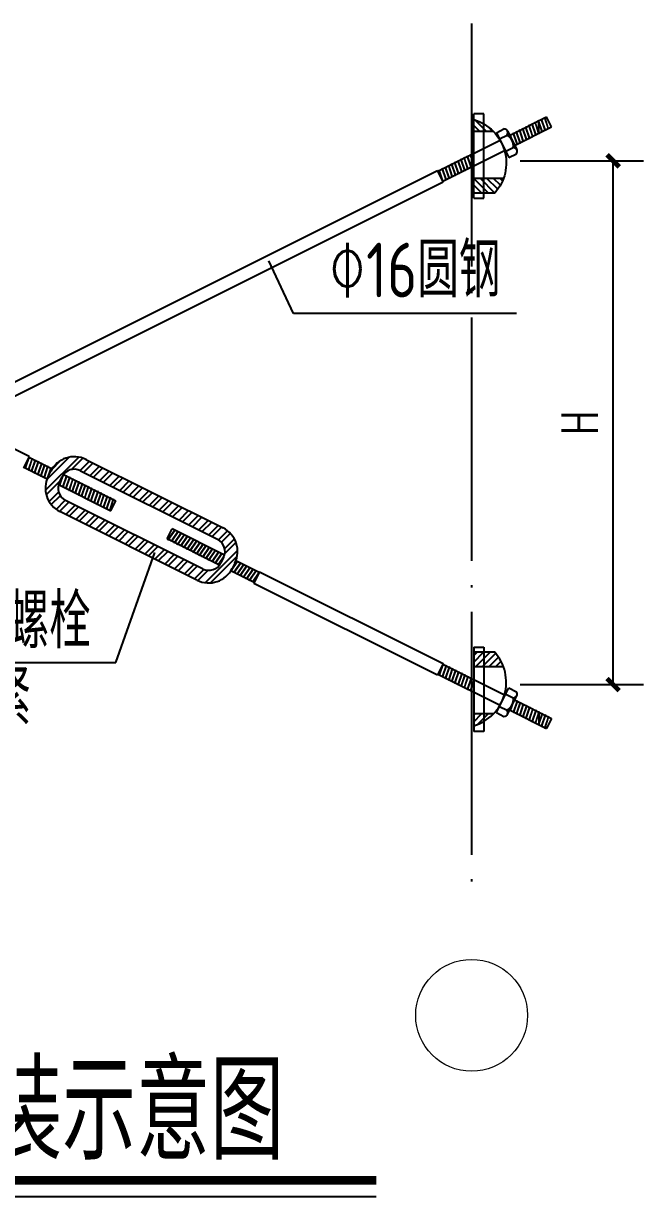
# Model space of a CAD drawing. Extents: x 9539573 to 9710259, y 1656270 to 2510207.
# Drawn here: x 9676442 to 9681540, y 2030757 to 2040408 of the extents above; entities that cross this region are included whole.
import ezdxf
from ezdxf.enums import TextEntityAlignment as Align

# ---------------------------------------------------------------- set-up
doc = ezdxf.new("R2010")
doc.units = 0
doc.header["$LTSCALE"] = 1000
doc.header["$MEASUREMENT"] = 0
for name, pattern in [('CONTINUOUS1', [0]), ('DASHED', [0.75, 0.5, -0.25]), ('DOTE', [2.42, 2, -0.2, 0.02, -0.2])]:
    doc.linetypes.add(name, pattern=pattern)
doc.layers.get('0').update_dxf_attribs({"linetype": 'CONTINUOUS'})
doc.layers.get('Defpoints').update_dxf_attribs({"linetype": 'CONTINUOUS'})
for name, color, linetype in [('003_THICK', 7, 'CONTINUOUS1'), ('DOTE', 8, 'DOTE'), ('LAYER4', 4, 'CONTINUOUS'), ('PUB_DIM', 3, 'CONTINUOUS'), ('PUB_TEXT', 7, 'CONTINUOUS'), ('一般文字', 6, 'CONTINUOUS'), ('刚架', 2, 'CONTINUOUS'), ('填充', 8, 'CONTINUOUS'), ('支撑', 4, 'CONTINUOUS'), ('板', 4, 'CONTINUOUS')]:
    doc.layers.add(name, color=color, linetype=linetype)
doc.layers.add('Z-详图标注', color=3, linetype='CONTINUOUS', lineweight=18)
doc.layers.add('标注', color=4, linetype='CONTINUOUS', lineweight=20)
doc.styles.add('_HZTXT', font='atssdeng.shx', dxfattribs={"width": 0.8, "bigfont": 'atssdchn.shx'})
doc.styles.add('_TCH_DIM_T3', font='SIMPLEX', dxfattribs={"width": 0.705882, "bigfont": 'GBCBIG'})
doc.styles.add('TSSD_DIMENSION', font='atssdeng.shx', dxfattribs={"width": 0.7, "bigfont": 'atssdchn.shx'})
doc.dimstyles.new('_TCH_ARCH&&100', dxfattribs={"dimtxt": 297.5, "dimasz": 100, "dimexe": 250, "dimexo": 300, "dimgap": 126.25, "dimtad": 1, "dimdec": 0, "dimzin": 0, "dimdsep": 46, "dimtxsty": '_TCH_DIM_T3', "dimblk": 'ARCHTICK', "dimcen": 0.09, "dimclrt": 7, "dimazin": 2, "dimtfac": 1, "dimtdec": 0, "dimtix": 1, "dimtmove": 2, "dimatfit": 3, "dimfxl": 1, "dimtolj": 1, "dimtzin": 0, "dimarcsym": 0})

# ---------------------------------------------------------------- blocks, each defined once
blk = doc.blocks.new('*X12')
at = {"layer": '填充', "linetype": 'Continuous'}
for p, q in [((15639567.3, -855204.7), (15639642.7, -855129.2)), ((15639595.4, -855218.8), (15639670.9, -855143.3)), ((15639646.8, -855244.5), (15639722.3, -855169)), ((15639674.9, -855258.5), (15639750.4, -855183.1)), ((15639726.4, -855284.2), (15639801.8, -855208.8)), ((15639754.5, -855298.3), (15639830, -855222.8)), ((15639805.9, -855324), (15639881.4, -855248.5)), ((15639834, -855338.1), (15639909.5, -855262.6)), ((15639885.5, -855363.8), (15639960.9, -855288.3)), ((15639913.6, -855377.9), (15639989.1, -855302.4)), ((15639965, -855403.6), (15640040.5, -855328.1)), ((15639993.1, -855417.6), (15640068.6, -855342.2)), ((15640044.6, -855443.3), (15640120, -855367.9)), ((15640072.7, -855457.4), (15640148.2, -855381.9)), ((15640124.1, -855483.1), (15640199.6, -855407.6)), ((15640152.2, -855497.2), (15640227.7, -855421.7)), ((15639372.3, -855519), (15639447.8, -855443.5)), ((15639400.4, -855533), (15639475.9, -855457.6)), ((15639451.9, -855558.7), (15639527.3, -855483.3)), ((15639480, -855572.8), (15639555.5, -855497.3)), ((15639531.4, -855598.5), (15639606.9, -855523)), ((15640203.7, -855522.9), (15640279.1, -855447.4)), ((15640231.8, -855536.9), (15640307.3, -855461.5)), ((15640283.2, -855562.7), (15640358.7, -855487.2)), ((15640311.3, -855576.7), (15640386.8, -855501.3)), ((15640362.8, -855602.4), (15640438.2, -855527)), ((15639559.5, -855612.6), (15639635, -855537.1)), ((15639611, -855638.3), (15639686.4, -855562.8)), ((15639639.1, -855652.3), (15639714.6, -855576.9)), ((15639690.5, -855678.1), (15639766, -855602.6)), ((15639718.6, -855692.1), (15639794.1, -855616.7)), ((15640390.9, -855616.5), (15640466.4, -855541)), ((15640442.3, -855642.2), (15640517.8, -855566.7)), ((15640470.4, -855656.3), (15640545.9, -855580.8)), ((15640521.9, -855682), (15640597.3, -855606.5)), ((15639770.1, -855717.8), (15639845.5, -855642.4)), ((15639798.2, -855731.9), (15639873.7, -855656.4)), ((15639849.6, -855757.6), (15639925.1, -855682.1)), ((15639877.7, -855771.7), (15639953.2, -855696.2)), ((15640550, -855696), (15640617.5, -855628.6)), ((15639929.2, -855797.4), (15640004.6, -855721.9)), ((15639957.3, -855811.4), (15640032.8, -855736)), ((15640008.7, -855837.2), (15640084.2, -855761.7)), ((15640036.8, -855851.2), (15640112.3, -855775.8)), ((15640088.3, -855876.9), (15640163.7, -855801.5)), ((15640116.4, -855891), (15640191.9, -855815.5)), ((15640167.8, -855916.7), (15640243.3, -855841.2)), ((15640195.9, -855930.8), (15640271.4, -855855.3)), ((15640247.4, -855956.5), (15640322.8, -855881)), ((15640275.5, -855970.5), (15640351, -855895.1)), ((15640326.9, -855996.3), (15640402.4, -855920.8)), ((15640355, -856010.3), (15640424.9, -855940.4))]:
    blk.add_line(p, q, dxfattribs=at)
blk = doc.blocks.new('*X13')
at = {"layer": '填充', "linetype": 'Continuous'}
for p, q in [((15639209.5, -855323.8), (15639476.4, -855056.9)), ((15639222.1, -855234.1), (15639398.3, -855057.9)), ((15639264.3, -855149.7), (15639327.8, -855086.2)), ((15639418.7, -855156.8), (15639510, -855065.5)), ((15639487.6, -855165.1), (15639563.2, -855089.4)), ((15639515.8, -855179), (15639591.3, -855103.5)), ((15639215.6, -855359.9), (15639324.6, -855250.9)), ((15639238.6, -855414.1), (15639314.6, -855338)), ((15639256, -855438.8), (15639327.8, -855367)), ((15639295.1, -855476.9), (15639368.4, -855403.6)), ((15639321.2, -855493), (15639396.4, -855417.8))]:
    blk.add_line(p, q, dxfattribs=at)
blk = doc.blocks.new('*X14')
at = {"layer": '填充', "linetype": 'Continuous'}
for p, q in [((15640617.5, -855628.6), (15640625.4, -855620.6)), ((15640600.8, -855722.4), (15640673.6, -855649.5)), ((15640624.1, -855741.2), (15640695.3, -855670.1)), ((15640650.5, -855792), (15640728.2, -855714.3)), ((15640495.4, -856066.4), (15640753.3, -855808.5)), ((15640651.4, -855833.3), (15640741.3, -855743.4)), ((15640536.3, -856067.7), (15640749.9, -855854.1)), ((15640406.5, -856036), (15640482.7, -855959.8)), ((15640424.9, -855940.4), (15640430.5, -855934.9)), ((15640435.2, -856049.5), (15640517.3, -855967.4))]:
    blk.add_line(p, q, dxfattribs=at)
blk = doc.blocks.new('A$C3B5F1999')
at = {"layer": '板', "lineweight": -3}
h = blk.add_hatch(dxfattribs=at)
h.set_pattern_fill('ANSI31', color=256, scale=11.25, style=0)
h.set_pattern_definition([(225, (1544786.093, 1161578.04), (25.25697034, -25.25697034), [])])
h.paths.add_polyline_path([(227.3, 494.1, 0.095394), (160.5, 606.6), (0, 606.6), (0, 494.1)])
h.paths.add_polyline_path([(0, 135.7), (0, 44.9, 0.128822), (150.1, 135.7)])
for p, q in [((0, 645.3), (76.8, 645.3)), ((0, 645.3), (0, 0)), ((76.8, 645.3), (76.8, 0)), ((160.5, 606.6), (0, 606.6)), ((160.5, 606.6), (0, 606.6)), ((227.3, 494.1), (0, 494.1)), ((150.1, 135.7), (0, 135.7)), ((76.8, 0), (0, 0))]:
    blk.add_line(p, q, dxfattribs=at)
blk.add_arc((-98.2, 376.8), 346.1, 286.4909, 41.61835, dxfattribs=at)
blk = doc.blocks.new('_ArchTick')
at = {"color": 0, "linetype": 'ByBlock', "const_width": 0.4}
blk.add_lwpolyline([(-0.5, -0.5), (0.5, 0.5)], dxfattribs=at)
blk = doc.blocks.new('*D46')
at = {"layer": 'Defpoints', "color": 0}
for p in [(9680226.4, 2039278.6), (9681289.8, 2039278.6), (9680226.4, 2034968.9)]:
    blk.add_point(p, dxfattribs=at)
at = {"layer": 'PUB_DIM', "color": 0, "lineweight": -2}
for p, q in [((9680526.4, 2039278.6), (9681539.8, 2039278.6)), ((9681289.8, 2034968.9), (9681289.8, 2039278.6)), ((9680526.4, 2034968.9), (9681539.8, 2034968.9))]:
    blk.add_line(p, q, dxfattribs=at)
at = {"layer": 'PUB_DIM', "color": 0, "lineweight": -2, "xscale": 100, "yscale": 100, "zscale": 100}
for p, rotation in [((9681289.8, 2039278.6), 90), ((9681289.8, 2034968.9), 270)]:
    blk.add_blockref('_ArchTick', p, dxfattribs=dict(at, rotation=rotation))
at = {"layer": 'PUB_DIM', "color": 7, "insert": (9681014.8, 2037123.7), "char_height": 297.5, "attachment_point": 5, "rotation": 90, "style": '_TCH_DIM_T3'}
blk.add_mtext('\\A1;H', dxfattribs=at)

msp = doc.modelspace()

# ---------------------------------------------------------------- linework, layer by layer
at = {"layer": '003_THICK'}
for p, q in [((9680330.8, 2039509.3), (9680432.4, 2039305.9)), ((9680330.8, 2034738.2), (9680432.4, 2034941.5))]:
    msp.add_line(p, q, dxfattribs=at)
at = {"layer": 'DOTE'}
msp.add_line((9680126.3, 2040408), (9680126.3, 2033168.3), dxfattribs=at)
at = {"layer": 'LAYER4'}
for p, q in [((9676955.6, 2036821.1), (9678083, 2036257.5)), ((9676644.5, 2036681.2), (9676666.3, 2036724.7)), ((9676737.1, 2036634.9), (9676758.9, 2036678.4)), ((9676909.3, 2036728.6), (9678036.7, 2036164.9)), ((9677914.6, 2035920.7), (9676787.3, 2036484.4)), ((9677868.3, 2035828.2), (9676741, 2036391.9)), ((9678086.8, 2036014.5), (9678065.1, 2035970.9)), ((9678179.4, 2035968.2), (9678157.6, 2035924.6))]:
    msp.add_line(p, q, dxfattribs=at)
for centre, major_axis, start_param, end_param in [((9676859.2, 2036628.3), (215.6, 0.1), 1.106627, 2.677423), ((9676837.4, 2036584.7), (215.6, 3.1), 2.66342, 4.234216), ((9676859.2, 2036628.3), (112.1, 0.2), 1.105381, 2.676177), ((9676837.4, 2036584.7), (-112.1, 1.1), -0.453406, 1.117391), ((9677986.6, 2036064.6), (215.6, 0.1), -0.464075, 1.106721), ((9677986.6, 2036064.6), (-112.1, 3.8), 2.711754, 4.28255), ((9677964.8, 2036021), (-215.6, 1.5), 1.11422, 2.685016), ((9677964.8, 2036021), (112.1, 0.2), 4.246973, 5.81777)]:
    msp.add_ellipse(centre, major_axis=major_axis, ratio=1, start_param=start_param, end_param=end_param, dxfattribs=at)
at = {"layer": 'PUB_TEXT'}
for p, q in [((9678661.9, 2038021.2), (9678458.2, 2038455.8)), ((9680495.5, 2038021.2), (9678661.9, 2038021.2)), ((9677201.4, 2035150.1), (9677520.9, 2036057.1)), ((9674426.3, 2035150.1), (9677201.4, 2035150.1))]:
    msp.add_line(p, q, dxfattribs=at)
at = {"layer": '一般文字', "color": 2}
msp.add_line((9672013.5, 2030757.4), (9679341.9, 2030757.4), dxfattribs=at)
at = {"layer": '一般文字', "color": 2, "const_width": 72}
msp.add_lwpolyline([(9672013.5, 2030890.9), (9679341.9, 2030890.9)], dxfattribs=at)
at = {"layer": '刚架', "color": 5, "linetype": 'DASHED'}
for p, q in [((9680678.4, 2039504.6), (9680678.4, 2039607.4)), ((9680678.4, 2034742.9), (9680678.4, 2034640))]:
    msp.add_line(p, q, dxfattribs=at)
at = {"layer": '支撑', "linetype": 'Continuous'}
for p, q in [((9680438.2, 2039487.3), (9680740.9, 2039638.7)), ((9680782, 2039556.4), (9680740.9, 2039638.7)), ((9680330.8, 2039509.3), (9680392.5, 2039540.1)), ((9680356.2, 2039458.5), (9680417.9, 2039489.3)), ((9680420.6, 2039522.4), (9680496.9, 2039369.9)), ((9680479.3, 2039405), (9680782, 2039556.4)), ((9679848.6, 2039192.6), (9680361, 2039448.8)), ((9680407, 2039356.8), (9680468.7, 2039387.6)), ((9679889.8, 2039110.3), (9680402.2, 2039366.5)), ((9680432.4, 2039305.9), (9680494.2, 2039336.8)), ((9676487.8, 2036844.6), (9671781.6, 2039197.7)), ((9675813.8, 2037181.6), (9679846.1, 2039197.7)), ((9679892.3, 2039105.1), (9679846.1, 2039197.7)), ((9675929.6, 2037123.7), (9679892.3, 2039105.1)), ((9676487.8, 2036844.6), (9676441.5, 2036752)), ((9676485.2, 2036839.5), (9676677, 2036743.6)), ((9676444.1, 2036757.2), (9676635.8, 2036661.3)), ((9676770.5, 2036696.8), (9677200.1, 2036482)), ((9676729.3, 2036614.6), (9677159, 2036399.7)), ((9677159, 2036399.7), (9677200.1, 2036482)), ((9677623.8, 2036167.3), (9677665, 2036249.6)), ((9678094.6, 2036034.8), (9677665, 2036249.6)), ((9678053.5, 2035952.5), (9677623.8, 2036167.3)), ((9678338.7, 2035809.9), (9678147, 2035905.7)), ((9678379.9, 2035892.1), (9678188.1, 2035988)), ((9678382.4, 2035897.3), (9678336.2, 2035804.7)), ((9678336.2, 2035804.7), (9679846.1, 2035049.8)), ((9678382.4, 2035897.3), (9679892.3, 2035142.3)), ((9679892.3, 2035142.3), (9679846.1, 2035049.8)), ((9679889.8, 2035137.2), (9680402.2, 2034881)), ((9679848.6, 2035054.9), (9680361, 2034798.7)), ((9680432.4, 2034941.5), (9680494.2, 2034910.7)), ((9680407, 2034890.7), (9680468.7, 2034859.8)), ((9680420.6, 2034725), (9680496.9, 2034877.5)), ((9680479.3, 2034842.4), (9680782, 2034691.1)), ((9680356.2, 2034789), (9680417.9, 2034758.2)), ((9680438.2, 2034760.1), (9680740.9, 2034608.8)), ((9680330.8, 2034738.2), (9680392.5, 2034707.3)), ((9680782, 2034691.1), (9680740.9, 2034608.8))]:
    msp.add_line(p, q, dxfattribs=at)
for centre, major_axis, start_param, end_param in [((9680392, 2039508.1), (32, 1.4), -0.670911, 1.512341), ((9680367.3, 2039400.5), (-102.3, 0.3), 3.018767, 4.197988), ((9680468.2, 2039355.6), (32, 1.7), -0.68037, 1.502881), ((9680367.3, 2034847), (102.3, 0.2), -1.054886, 0.124335), ((9680468.2, 2034891.9), (-32, 1.7), 1.638365, 3.821617), ((9680392, 2034739.3), (-32, 1.6), 1.636365, 3.819617)]:
    msp.add_ellipse(centre, major_axis=major_axis, ratio=1, start_param=start_param, end_param=end_param, dxfattribs=at)
at = {"layer": '标注', "linetype": 'Continuous'}
for p, q in [((9680596.1, 2039566.3), (9680596.9, 2039573.1)), ((9680625.8, 2039478.3), (9680596.1, 2039566.3)), ((9680630.3, 2039474.1), (9680596.9, 2039573.1)), ((9680596.9, 2039573.1), (9680601.3, 2039568.9)), ((9680631, 2039480.9), (9680601.3, 2039568.9)), ((9680621.8, 2039579.2), (9680622.6, 2039586)), ((9680651.6, 2039491.2), (9680621.8, 2039579.2)), ((9680656, 2039487), (9680622.6, 2039586)), ((9680622.6, 2039586), (9680627, 2039581.8)), ((9680656.7, 2039493.8), (9680627, 2039581.8)), ((9680647.6, 2039592), (9680648.3, 2039598.8)), ((9680677.3, 2039504), (9680647.6, 2039592)), ((9680681.7, 2039499.8), (9680648.3, 2039598.8)), ((9680648.3, 2039598.8), (9680652.7, 2039594.6)), ((9680682.5, 2039506.6), (9680652.7, 2039594.6)), ((9680673.3, 2039604.9), (9680674, 2039611.7)), ((9680703, 2039516.9), (9680673.3, 2039604.9)), ((9680707.4, 2039512.7), (9680674, 2039611.7)), ((9680674, 2039611.7), (9680678.5, 2039607.5)), ((9680708.2, 2039519.5), (9680678.5, 2039607.5)), ((9680699, 2039617.7), (9680699.7, 2039624.5)), ((9680728.7, 2039529.7), (9680699, 2039617.7)), ((9680733.1, 2039525.5), (9680699.7, 2039624.5)), ((9680699.7, 2039624.5), (9680704.2, 2039620.3)), ((9680733.9, 2039532.3), (9680704.2, 2039620.3)), ((9680724.7, 2039630.6), (9680725.4, 2039637.4)), ((9680754.4, 2039542.6), (9680724.7, 2039630.6)), ((9680758.9, 2039538.4), (9680725.4, 2039637.4)), ((9680725.4, 2039637.4), (9680729.9, 2039633.2)), ((9680759.6, 2039545.2), (9680729.9, 2039633.2)), ((9680441.8, 2039489.2), (9680442.6, 2039496)), ((9680451.3, 2039461), (9680441.8, 2039489.2)), ((9680460.7, 2039442.4), (9680442.6, 2039496)), ((9680442.6, 2039496), (9680447, 2039491.8)), ((9680470, 2039423.7), (9680447, 2039491.8)), ((9680467.5, 2039502), (9680468.3, 2039508.8)), ((9680497.3, 2039414), (9680467.5, 2039502)), ((9680501.7, 2039409.8), (9680468.3, 2039508.8)), ((9680468.3, 2039508.8), (9680472.7, 2039504.6)), ((9680502.5, 2039416.6), (9680472.7, 2039504.6)), ((9680493.3, 2039514.9), (9680494, 2039521.7)), ((9680523, 2039426.9), (9680493.3, 2039514.9)), ((9680527.4, 2039422.7), (9680494, 2039521.7)), ((9680494, 2039521.7), (9680498.5, 2039517.5)), ((9680528.2, 2039429.5), (9680498.5, 2039517.5)), ((9680519, 2039527.7), (9680519.7, 2039534.5)), ((9680548.7, 2039439.7), (9680519, 2039527.7)), ((9680553.1, 2039435.5), (9680519.7, 2039534.5)), ((9680519.7, 2039534.5), (9680524.2, 2039530.3)), ((9680553.9, 2039442.3), (9680524.2, 2039530.3)), ((9680544.7, 2039540.6), (9680545.4, 2039547.4)), ((9680574.4, 2039452.6), (9680544.7, 2039540.6)), ((9680578.9, 2039448.4), (9680545.4, 2039547.4)), ((9680545.4, 2039547.4), (9680549.9, 2039543.2)), ((9680579.6, 2039455.2), (9680549.9, 2039543.2)), ((9680570.4, 2039553.4), (9680571.1, 2039560.2)), ((9680600.1, 2039465.4), (9680570.4, 2039553.4)), ((9680604.6, 2039461.2), (9680571.1, 2039560.2)), ((9680571.1, 2039560.2), (9680575.6, 2039556)), ((9680605.3, 2039468), (9680575.6, 2039556)), ((9680625.8, 2039478.3), (9680630.3, 2039474.1)), ((9680631, 2039480.9), (9680630.3, 2039474.1)), ((9680651.6, 2039491.2), (9680656, 2039487)), ((9680656.7, 2039493.8), (9680656, 2039487)), ((9680677.3, 2039504), (9680681.7, 2039499.8)), ((9680682.5, 2039506.6), (9680681.7, 2039499.8)), ((9680703, 2039516.9), (9680707.4, 2039512.7)), ((9680708.2, 2039519.5), (9680707.4, 2039512.7)), ((9680728.7, 2039529.7), (9680733.1, 2039525.5)), ((9680733.9, 2039532.3), (9680733.1, 2039525.5)), ((9680754.4, 2039542.6), (9680758.9, 2039538.4)), ((9680759.6, 2039545.2), (9680758.9, 2039538.4)), ((9680497.3, 2039414), (9680501.7, 2039409.8)), ((9680502.5, 2039416.6), (9680501.7, 2039409.8)), ((9680523, 2039426.9), (9680527.4, 2039422.7)), ((9680528.2, 2039429.5), (9680527.4, 2039422.7)), ((9680548.7, 2039439.7), (9680553.1, 2039435.5)), ((9680553.9, 2039442.3), (9680553.1, 2039435.5)), ((9680574.4, 2039452.6), (9680578.9, 2039448.4)), ((9680579.6, 2039455.2), (9680578.9, 2039448.4)), ((9680600.1, 2039465.4), (9680604.6, 2039461.2)), ((9680605.3, 2039468), (9680604.6, 2039461.2)), ((9680012.5, 2039274.5), (9680013.2, 2039281.3)), ((9680046.6, 2039182.3), (9680013.2, 2039281.3)), ((9680013.2, 2039281.3), (9680017.7, 2039277.1)), ((9680047.4, 2039189.1), (9680017.7, 2039277.1)), ((9680038.2, 2039287.3), (9680038.9, 2039294.1)), ((9680067.9, 2039199.3), (9680038.2, 2039287.3)), ((9680072.3, 2039195.1), (9680038.9, 2039294.1)), ((9680038.9, 2039294.1), (9680043.4, 2039289.9)), ((9680073.1, 2039201.9), (9680043.4, 2039289.9)), ((9680063.9, 2039300.2), (9680064.6, 2039307)), ((9680093.6, 2039212.2), (9680063.9, 2039300.2)), ((9680098.1, 2039208), (9680064.6, 2039307)), ((9680064.6, 2039307), (9680069.1, 2039302.8)), ((9680098.8, 2039214.8), (9680069.1, 2039302.8)), ((9680089.6, 2039313), (9680090.3, 2039319.8)), ((9680119.3, 2039225), (9680089.6, 2039313)), ((9680123.8, 2039220.8), (9680090.3, 2039319.8)), ((9680090.3, 2039319.8), (9680094.8, 2039315.6)), ((9680124.5, 2039227.6), (9680094.8, 2039315.6)), ((9680115.3, 2039325.9), (9680116.1, 2039332.7)), ((9680143.6, 2039242.2), (9680115.3, 2039325.9)), ((9680143.6, 2039251.1), (9680116.1, 2039332.7)), ((9680116.1, 2039332.7), (9680120.5, 2039328.5)), ((9680143.6, 2039260.1), (9680120.5, 2039328.5)), ((9679846.1, 2039197.7), (9679851.2, 2039193.8)), ((9679858.2, 2039197.3), (9679858.9, 2039204.1)), ((9679883, 2039123.8), (9679858.2, 2039197.3)), ((9679858.9, 2039204.1), (9679863.4, 2039199.9)), ((9679892.3, 2039105.1), (9679858.9, 2039204.1)), ((9679893.1, 2039111.9), (9679863.4, 2039199.9)), ((9679883.9, 2039210.2), (9679884.6, 2039217)), ((9679913.6, 2039122.2), (9679883.9, 2039210.2)), ((9679884.6, 2039217), (9679889.1, 2039212.8)), ((9679918.1, 2039118), (9679884.6, 2039217)), ((9679918.8, 2039124.8), (9679889.1, 2039212.8)), ((9679909.6, 2039223), (9679910.3, 2039229.8)), ((9679939.3, 2039135), (9679909.6, 2039223)), ((9679910.3, 2039229.8), (9679914.8, 2039225.6)), ((9679943.8, 2039130.8), (9679910.3, 2039229.8)), ((9679944.5, 2039137.6), (9679914.8, 2039225.6)), ((9679935.3, 2039235.9), (9679936.1, 2039242.7)), ((9679965, 2039147.9), (9679935.3, 2039235.9)), ((9679969.5, 2039143.7), (9679936.1, 2039242.7)), ((9679936.1, 2039242.7), (9679940.5, 2039238.5)), ((9679970.2, 2039150.5), (9679940.5, 2039238.5)), ((9679961, 2039248.8), (9679961.8, 2039255.6)), ((9679990.7, 2039160.8), (9679961, 2039248.8)), ((9679995.2, 2039156.5), (9679961.8, 2039255.6)), ((9679961.8, 2039255.6), (9679966.2, 2039251.3)), ((9679995.9, 2039163.3), (9679966.2, 2039251.3)), ((9679986.7, 2039261.6), (9679987.5, 2039268.4)), ((9680016.5, 2039173.6), (9679986.7, 2039261.6)), ((9680020.9, 2039169.4), (9679987.5, 2039268.4)), ((9679987.5, 2039268.4), (9679991.9, 2039264.2)), ((9680021.7, 2039176.2), (9679991.9, 2039264.2)), ((9680042.2, 2039186.5), (9680012.5, 2039274.5)), ((9680042.2, 2039186.5), (9680046.6, 2039182.3)), ((9680047.4, 2039189.1), (9680046.6, 2039182.3)), ((9680067.9, 2039199.3), (9680072.3, 2039195.1)), ((9680073.1, 2039201.9), (9680072.3, 2039195.1)), ((9680093.6, 2039212.2), (9680098.1, 2039208)), ((9680098.8, 2039214.8), (9680098.1, 2039208)), ((9680119.3, 2039225), (9680123.8, 2039220.8)), ((9680124.5, 2039227.6), (9680123.8, 2039220.8)), ((9679893.1, 2039111.9), (9679892.3, 2039105.1)), ((9679913.6, 2039122.2), (9679918.1, 2039118)), ((9679918.8, 2039124.8), (9679918.1, 2039118)), ((9679939.3, 2039135), (9679943.8, 2039130.8)), ((9679944.5, 2039137.6), (9679943.8, 2039130.8)), ((9679965, 2039147.9), (9679969.5, 2039143.7)), ((9679970.2, 2039150.5), (9679969.5, 2039143.7)), ((9679990.7, 2039160.8), (9679995.2, 2039156.5)), ((9679995.9, 2039163.3), (9679995.2, 2039156.5)), ((9680016.5, 2039173.6), (9680020.9, 2039169.4)), ((9680021.7, 2039176.2), (9680020.9, 2039169.4)), ((9676478.5, 2036825.9), (9676453.6, 2036752.4)), ((9676487.8, 2036844.6), (9676454.4, 2036745.6)), ((9676488.5, 2036837.8), (9676458.8, 2036749.8)), ((9676509.1, 2036827.6), (9676479.3, 2036739.5)), ((9676513.5, 2036831.8), (9676480.1, 2036732.8)), ((9676514.3, 2036825), (9676484.5, 2036737)), ((9676488.5, 2036837.8), (9676487.8, 2036844.6)), ((9676534.8, 2036814.7), (9676505.1, 2036726.7)), ((9676539.2, 2036818.9), (9676505.8, 2036719.9)), ((9676509.1, 2036827.6), (9676513.5, 2036831.8)), ((9676540, 2036812.1), (9676510.3, 2036724.1)), ((9676514.3, 2036825), (9676513.5, 2036831.8)), ((9676560.5, 2036801.8), (9676530.8, 2036713.8)), ((9676564.9, 2036806), (9676531.5, 2036707)), ((9676534.8, 2036814.7), (9676539.2, 2036818.9)), ((9676565.7, 2036799.2), (9676536, 2036711.2)), ((9676540, 2036812.1), (9676539.2, 2036818.9)), ((9676586.2, 2036789), (9676556.5, 2036701)), ((9676590.7, 2036793.2), (9676557.2, 2036694.2)), ((9676560.5, 2036801.8), (9676564.9, 2036806)), ((9676591.4, 2036786.4), (9676561.7, 2036698.4)), ((9676565.7, 2036799.2), (9676564.9, 2036806)), ((9676611.9, 2036776.1), (9676582.2, 2036688.1)), ((9676616.4, 2036780.3), (9676582.9, 2036681.3)), ((9676586.2, 2036789), (9676590.7, 2036793.2)), ((9676617.1, 2036773.5), (9676587.4, 2036685.5)), ((9676591.4, 2036786.4), (9676590.7, 2036793.2)), ((9676642.1, 2036767.5), (9676608.7, 2036668.5)), ((9676611.9, 2036776.1), (9676616.4, 2036780.3)), ((9676617.1, 2036773.5), (9676616.4, 2036780.3)), ((9676637.6, 2036763.3), (9676642.1, 2036767.5)), ((9676642.8, 2036760.7), (9676642.1, 2036767.5)), ((9676441.5, 2036752), (9676446.7, 2036755.9)), ((9676453.6, 2036752.4), (9676454.4, 2036745.6)), ((9676454.4, 2036745.6), (9676458.8, 2036749.8)), ((9676479.3, 2036739.5), (9676480.1, 2036732.8)), ((9676480.1, 2036732.8), (9676484.5, 2036737)), ((9676505.1, 2036726.7), (9676505.8, 2036719.9)), ((9676505.8, 2036719.9), (9676510.3, 2036724.1)), ((9676530.8, 2036713.8), (9676531.5, 2036707)), ((9676531.5, 2036707), (9676536, 2036711.2)), ((9676556.5, 2036701), (9676557.2, 2036694.2)), ((9676557.2, 2036694.2), (9676561.7, 2036698.4)), ((9676582.2, 2036688.1), (9676582.9, 2036681.3)), ((9676582.9, 2036681.3), (9676587.4, 2036685.5)), ((9676637.6, 2036763.3), (9676607.9, 2036675.3)), ((9676607.9, 2036675.3), (9676608.7, 2036668.5)), ((9676608.7, 2036668.5), (9676613.1, 2036672.7)), ((9676642.8, 2036760.7), (9676613.1, 2036672.7)), ((9676663.4, 2036750.4), (9676633.6, 2036662.4)), ((9676667.8, 2036754.6), (9676638.8, 2036668.6)), ((9676668.5, 2036747.8), (9676649.1, 2036690.3)), ((9676663.4, 2036750.4), (9676667.8, 2036754.6)), ((9676668.5, 2036747.8), (9676667.8, 2036754.6)), ((9676760, 2036680.6), (9676736.5, 2036611)), ((9676766.9, 2036691.9), (9676737.2, 2036604.2)), ((9676771.4, 2036696.4), (9676741.7, 2036608.4)), ((9676791.9, 2036686.1), (9676762.2, 2036598.1)), ((9676796.4, 2036690.3), (9676763, 2036591.3)), ((9676797.1, 2036683.5), (9676767.4, 2036595.5)), ((9676771.4, 2036696.4), (9676771.2, 2036697.8)), ((9676817.6, 2036673.3), (9676787.9, 2036585.3)), ((9676822.1, 2036677.5), (9676788.7, 2036578.5)), ((9676791.9, 2036686.1), (9676796.4, 2036690.3)), ((9676822.8, 2036670.7), (9676793.1, 2036582.7)), ((9676797.1, 2036683.5), (9676796.4, 2036690.3)), ((9676817.6, 2036673.3), (9676822.1, 2036677.5)), ((9676822.8, 2036670.7), (9676822.1, 2036677.5)), ((9676633.6, 2036662.4), (9676634.2, 2036656.9)), ((9676736.5, 2036611), (9676737.2, 2036604.2)), ((9676737.2, 2036604.2), (9676741.7, 2036608.4)), ((9676762.2, 2036598.1), (9676763, 2036591.3)), ((9676763, 2036591.3), (9676767.4, 2036595.5)), ((9676787.9, 2036585.3), (9676788.7, 2036578.5)), ((9676788.7, 2036578.5), (9676793.1, 2036582.7)), ((9676843.4, 2036660.4), (9676813.6, 2036572.4)), ((9676847.8, 2036664.6), (9676814.4, 2036565.6)), ((9676848.5, 2036657.8), (9676818.8, 2036569.8)), ((9676869.1, 2036647.5), (9676839.4, 2036559.5)), ((9676873.5, 2036651.7), (9676840.1, 2036552.7)), ((9676843.4, 2036660.4), (9676847.8, 2036664.6)), ((9676874.3, 2036645), (9676844.5, 2036556.9)), ((9676848.5, 2036657.8), (9676847.8, 2036664.6)), ((9676894.8, 2036634.7), (9676865.1, 2036546.7)), ((9676899.2, 2036638.9), (9676865.8, 2036539.9)), ((9676869.1, 2036647.5), (9676873.5, 2036651.7)), ((9676900, 2036632.1), (9676870.3, 2036544.1)), ((9676874.3, 2036645), (9676873.5, 2036651.7)), ((9676920.5, 2036621.8), (9676890.8, 2036533.8)), ((9676925, 2036626), (9676891.5, 2036527)), ((9676894.8, 2036634.7), (9676899.2, 2036638.9)), ((9676925.7, 2036619.2), (9676896, 2036531.2)), ((9676900, 2036632.1), (9676899.2, 2036638.9)), ((9676946.2, 2036609), (9676916.5, 2036521)), ((9676950.7, 2036613.2), (9676917.2, 2036514.2)), ((9676920.5, 2036621.8), (9676925, 2036626)), ((9676951.4, 2036606.4), (9676921.7, 2036518.4)), ((9676925.7, 2036619.2), (9676925, 2036626)), ((9676971.9, 2036596.1), (9676942.2, 2036508.1)), ((9676976.4, 2036600.3), (9676943, 2036501.3)), ((9676946.2, 2036609), (9676950.7, 2036613.2)), ((9676977.1, 2036593.5), (9676947.4, 2036505.5)), ((9676951.4, 2036606.4), (9676950.7, 2036613.2)), ((9676997.6, 2036583.3), (9676967.9, 2036495.3)), ((9677002.1, 2036587.5), (9676968.7, 2036488.5)), ((9676971.9, 2036596.1), (9676976.4, 2036600.3)), ((9677002.8, 2036580.7), (9676973.1, 2036492.7)), ((9676977.1, 2036593.5), (9676976.4, 2036600.3)), ((9677027.8, 2036574.6), (9676994.4, 2036475.6)), ((9676997.6, 2036583.3), (9677002.1, 2036587.5)), ((9677002.8, 2036580.7), (9677002.1, 2036587.5)), ((9677023.4, 2036570.4), (9677027.8, 2036574.6)), ((9677028.6, 2036567.8), (9677027.8, 2036574.6)), ((9676813.6, 2036572.4), (9676814.4, 2036565.6)), ((9676814.4, 2036565.6), (9676818.8, 2036569.8)), ((9676839.4, 2036559.5), (9676840.1, 2036552.7)), ((9676840.1, 2036552.7), (9676844.5, 2036556.9)), ((9676865.1, 2036546.7), (9676865.8, 2036539.9)), ((9676865.8, 2036539.9), (9676870.3, 2036544.1)), ((9676890.8, 2036533.8), (9676891.5, 2036527)), ((9676891.5, 2036527), (9676896, 2036531.2)), ((9676916.5, 2036521), (9676917.2, 2036514.2)), ((9676917.2, 2036514.2), (9676921.7, 2036518.4)), ((9676942.2, 2036508.1), (9676943, 2036501.3)), ((9676943, 2036501.3), (9676947.4, 2036505.5)), ((9676967.9, 2036495.3), (9676968.7, 2036488.5)), ((9676968.7, 2036488.5), (9676973.1, 2036492.7)), ((9677023.4, 2036570.4), (9676993.6, 2036482.4)), ((9676993.6, 2036482.4), (9676994.4, 2036475.6)), ((9676994.4, 2036475.6), (9676998.8, 2036479.8)), ((9677028.6, 2036567.8), (9676998.8, 2036479.8)), ((9677049.1, 2036557.5), (9677019.4, 2036469.5)), ((9677053.5, 2036561.7), (9677020.1, 2036462.7)), ((9677054.3, 2036554.9), (9677024.6, 2036466.9)), ((9677074.8, 2036544.7), (9677045.1, 2036456.7)), ((9677079.2, 2036548.9), (9677045.8, 2036449.9)), ((9677049.1, 2036557.5), (9677053.5, 2036561.7)), ((9677080, 2036542.1), (9677050.3, 2036454.1)), ((9677054.3, 2036554.9), (9677053.5, 2036561.7)), ((9677100.5, 2036531.8), (9677070.8, 2036443.8)), ((9677105, 2036536), (9677071.5, 2036437)), ((9677074.8, 2036544.7), (9677079.2, 2036548.9)), ((9677105.7, 2036529.2), (9677076, 2036441.2)), ((9677080, 2036542.1), (9677079.2, 2036548.9)), ((9677126.2, 2036519), (9677096.5, 2036431)), ((9677130.7, 2036523.2), (9677097.2, 2036424.2)), ((9677100.5, 2036531.8), (9677105, 2036536)), ((9677131.4, 2036516.4), (9677101.7, 2036428.4)), ((9677105.7, 2036529.2), (9677105, 2036536)), ((9677151.9, 2036506.1), (9677122.2, 2036418.1)), ((9677156.4, 2036510.3), (9677123, 2036411.3)), ((9677126.2, 2036519), (9677130.7, 2036523.2)), ((9677157.1, 2036503.5), (9677127.4, 2036415.5)), ((9677131.4, 2036516.4), (9677130.7, 2036523.2)), ((9677177.6, 2036493.3), (9677147.9, 2036405.3)), ((9677182.1, 2036497.5), (9677148.7, 2036398.5)), ((9677151.9, 2036506.1), (9677156.4, 2036510.3)), ((9677182.8, 2036490.7), (9677153.1, 2036402.7)), ((9677157.1, 2036503.5), (9677156.4, 2036510.3)), ((9677177.6, 2036493.3), (9677182.1, 2036497.5)), ((9677182.8, 2036490.7), (9677182.1, 2036497.5)), ((9677019.4, 2036469.5), (9677020.1, 2036462.7)), ((9677020.1, 2036462.7), (9677024.6, 2036466.9)), ((9677045.1, 2036456.7), (9677045.8, 2036449.9)), ((9677045.8, 2036449.9), (9677050.3, 2036454.1)), ((9677070.8, 2036443.8), (9677071.5, 2036437)), ((9677071.5, 2036437), (9677076, 2036441.2)), ((9677096.5, 2036431), (9677097.2, 2036424.2)), ((9677097.2, 2036424.2), (9677101.7, 2036428.4)), ((9677122.2, 2036418.1), (9677123, 2036411.3)), ((9677123, 2036411.3), (9677127.4, 2036415.5)), ((9677147.9, 2036405.3), (9677148.7, 2036398.5)), ((9677148.7, 2036398.5), (9677153.1, 2036402.7)), ((9677688.1, 2036244.4), (9677629, 2036158.3)), ((9677682.3, 2036240.9), (9677629.7, 2036164.4)), ((9677687.5, 2036238.4), (9677634.9, 2036161.8)), ((9677713.9, 2036231.6), (9677654.7, 2036145.4)), ((9677708, 2036228.1), (9677655.4, 2036151.5)), ((9677713.2, 2036225.5), (9677660.6, 2036148.9)), ((9677739.6, 2036218.7), (9677680.4, 2036132.6)), ((9677733.7, 2036215.2), (9677681.1, 2036138.7)), ((9677682.3, 2036240.9), (9677688.1, 2036244.4)), ((9677738.9, 2036212.6), (9677686.3, 2036136.1)), ((9677687.5, 2036238.4), (9677688.1, 2036244.4)), ((9677765.3, 2036205.9), (9677706.1, 2036119.7)), ((9677759.4, 2036202.4), (9677706.8, 2036125.8)), ((9677708, 2036228.1), (9677713.9, 2036231.6)), ((9677764.6, 2036199.8), (9677712, 2036123.2)), ((9677713.2, 2036225.5), (9677713.9, 2036231.6)), ((9677791, 2036193), (9677731.9, 2036106.9)), ((9677785.1, 2036189.5), (9677732.6, 2036112.9)), ((9677733.7, 2036215.2), (9677739.6, 2036218.7)), ((9677738.9, 2036212.6), (9677739.6, 2036218.7)), ((9677759.4, 2036202.4), (9677765.3, 2036205.9)), ((9677764.6, 2036199.8), (9677765.3, 2036205.9)), ((9677785.1, 2036189.5), (9677791, 2036193)), ((9677790.3, 2036186.9), (9677791, 2036193)), ((9677629, 2036158.3), (9677629.7, 2036164.4)), ((9677634.9, 2036161.8), (9677629, 2036158.3)), ((9677654.7, 2036145.4), (9677655.4, 2036151.5)), ((9677660.6, 2036148.9), (9677654.7, 2036145.4)), ((9677680.4, 2036132.6), (9677681.1, 2036138.7)), ((9677686.3, 2036136.1), (9677680.4, 2036132.6)), ((9677706.1, 2036119.7), (9677706.8, 2036125.8)), ((9677712, 2036123.2), (9677706.1, 2036119.7)), ((9677731.9, 2036106.9), (9677732.6, 2036112.9)), ((9677737.7, 2036110.4), (9677731.9, 2036106.9)), ((9677790.3, 2036186.9), (9677737.7, 2036110.4)), ((9677816.7, 2036180.2), (9677757.6, 2036094)), ((9677757.6, 2036094), (9677758.3, 2036100.1)), ((9677763.5, 2036097.5), (9677757.6, 2036094)), ((9677810.8, 2036176.7), (9677758.3, 2036100.1)), ((9677816, 2036174.1), (9677763.5, 2036097.5)), ((9677842.4, 2036167.3), (9677783.3, 2036081.1)), ((9677836.6, 2036163.8), (9677784, 2036087.2)), ((9677841.7, 2036161.2), (9677789.2, 2036084.6)), ((9677868.1, 2036154.4), (9677809, 2036068.3)), ((9677862.3, 2036150.9), (9677809.7, 2036074.4)), ((9677810.8, 2036176.7), (9677816.7, 2036180.2)), ((9677867.5, 2036148.4), (9677814.9, 2036071.8)), ((9677816, 2036174.1), (9677816.7, 2036180.2)), ((9677893.9, 2036141.6), (9677834.7, 2036055.4)), ((9677888, 2036138.1), (9677835.4, 2036061.5)), ((9677836.6, 2036163.8), (9677842.4, 2036167.3)), ((9677893.2, 2036135.5), (9677840.6, 2036058.9)), ((9677841.7, 2036161.2), (9677842.4, 2036167.3)), ((9677919.6, 2036128.7), (9677860.4, 2036042.6)), ((9677913.7, 2036125.2), (9677861.1, 2036048.7)), ((9677862.3, 2036150.9), (9677868.1, 2036154.4)), ((9677918.9, 2036122.6), (9677866.3, 2036046.1)), ((9677867.5, 2036148.4), (9677868.1, 2036154.4)), ((9677945.3, 2036115.9), (9677886.1, 2036029.7)), ((9677939.4, 2036112.4), (9677886.8, 2036035.8)), ((9677888, 2036138.1), (9677893.9, 2036141.6)), ((9677944.6, 2036109.8), (9677892, 2036033.2)), ((9677893.2, 2036135.5), (9677893.9, 2036141.6)), ((9677971, 2036103), (9677911.9, 2036016.9)), ((9677965.1, 2036099.5), (9677912.6, 2036022.9)), ((9677913.7, 2036125.2), (9677919.6, 2036128.7)), ((9677970.3, 2036096.9), (9677917.7, 2036020.3)), ((9677918.9, 2036122.6), (9677919.6, 2036128.7)), ((9677939.4, 2036112.4), (9677945.3, 2036115.9)), ((9677944.6, 2036109.8), (9677945.3, 2036115.9)), ((9677965.1, 2036099.5), (9677971, 2036103)), ((9677970.3, 2036096.9), (9677971, 2036103)), ((9677783.3, 2036081.1), (9677784, 2036087.2)), ((9677789.2, 2036084.6), (9677783.3, 2036081.1)), ((9677809, 2036068.3), (9677809.7, 2036074.4)), ((9677814.9, 2036071.8), (9677809, 2036068.3)), ((9677834.7, 2036055.4), (9677835.4, 2036061.5)), ((9677840.6, 2036058.9), (9677834.7, 2036055.4)), ((9677860.4, 2036042.6), (9677861.1, 2036048.7)), ((9677866.3, 2036046.1), (9677860.4, 2036042.6)), ((9677886.1, 2036029.7), (9677886.8, 2036035.8)), ((9677892, 2036033.2), (9677886.1, 2036029.7)), ((9677911.9, 2036016.9), (9677912.6, 2036022.9)), ((9677917.7, 2036020.3), (9677911.9, 2036016.9)), ((9677996.7, 2036090.1), (9677937.6, 2036004)), ((9677937.6, 2036004), (9677938.3, 2036010.1)), ((9677943.5, 2036007.5), (9677937.6, 2036004)), ((9677990.8, 2036086.7), (9677938.3, 2036010.1)), ((9677996, 2036084.1), (9677943.5, 2036007.5)), ((9678022.4, 2036077.3), (9677963.3, 2035991.1)), ((9677963.3, 2035991.1), (9677964, 2035997.2)), ((9677969.2, 2035994.6), (9677963.3, 2035991.1)), ((9678016.6, 2036073.8), (9677964, 2035997.2)), ((9678021.7, 2036071.2), (9677969.2, 2035994.6)), ((9678048.2, 2036064.4), (9677989, 2035978.3)), ((9678042.3, 2036060.9), (9677989.7, 2035984.4)), ((9677990.8, 2036086.7), (9677996.7, 2036090.1)), ((9678047.5, 2036058.4), (9677994.9, 2035981.8)), ((9677996, 2036084.1), (9677996.7, 2036090.1)), ((9678073.9, 2036051.6), (9678014.7, 2035965.4)), ((9678068, 2036048.1), (9678015.4, 2035971.5)), ((9678016.6, 2036073.8), (9678022.4, 2036077.3)), ((9678073.2, 2036045.5), (9678020.6, 2035968.9)), ((9678021.7, 2036071.2), (9678022.4, 2036077.3)), ((9678092.8, 2036028.9), (9678040.4, 2035952.6)), ((9678093.7, 2036035.2), (9678041.1, 2035958.7)), ((9678042.3, 2036060.9), (9678048.2, 2036064.4)), ((9678087.9, 2036016.6), (9678046.3, 2035956.1)), ((9678047.5, 2036058.4), (9678048.2, 2036064.4)), ((9678068, 2036048.1), (9678073.9, 2036051.6)), ((9678073.2, 2036045.5), (9678073.9, 2036051.6)), ((9678093.7, 2036035.2), (9678095, 2036036)), ((9677989, 2035978.3), (9677989.7, 2035984.4)), ((9677994.9, 2035981.8), (9677989, 2035978.3)), ((9678014.7, 2035965.4), (9678015.4, 2035971.5)), ((9678020.6, 2035968.9), (9678014.7, 2035965.4)), ((9678040.4, 2035952.6), (9678041.1, 2035958.7)), ((9678046.3, 2035956.1), (9678040.4, 2035952.6)), ((9678149.2, 2035904.6), (9678144.4, 2035901.8)), ((9678201.8, 2035981.2), (9678149.2, 2035904.6)), ((9678202.4, 2035987.3), (9678151.1, 2035912.4)), ((9678196.6, 2035983.8), (9678162.2, 2035933.8)), ((9678228.2, 2035974.4), (9678169, 2035888.3)), ((9678222.3, 2035970.9), (9678169.7, 2035894.4)), ((9678227.5, 2035968.3), (9678174.9, 2035891.8)), ((9678253.9, 2035961.6), (9678194.7, 2035875.4)), ((9678248, 2035958.1), (9678195.4, 2035881.5)), ((9678196.6, 2035983.8), (9678202.4, 2035987.3)), ((9678253.2, 2035955.5), (9678200.6, 2035878.9)), ((9678201.8, 2035981.2), (9678202.4, 2035987.3)), ((9678279.6, 2035948.7), (9678220.4, 2035862.6)), ((9678273.7, 2035945.2), (9678221.1, 2035868.7)), ((9678222.3, 2035970.9), (9678228.2, 2035974.4)), ((9678278.9, 2035942.6), (9678226.3, 2035866.1)), ((9678227.5, 2035968.3), (9678228.2, 2035974.4)), ((9678305.3, 2035935.9), (9678246.2, 2035849.7)), ((9678299.4, 2035932.4), (9678246.8, 2035855.8)), ((9678248, 2035958.1), (9678253.9, 2035961.6)), ((9678304.6, 2035929.8), (9678252, 2035853.2)), ((9678253.2, 2035955.5), (9678253.9, 2035961.6)), ((9678331, 2035923), (9678271.9, 2035836.9)), ((9678325.1, 2035919.5), (9678272.6, 2035842.9)), ((9678273.7, 2035945.2), (9678279.6, 2035948.7)), ((9678330.3, 2035916.9), (9678277.8, 2035840.3)), ((9678278.9, 2035942.6), (9678279.6, 2035948.7)), ((9678356.7, 2035910.1), (9678297.6, 2035824)), ((9678350.8, 2035906.7), (9678298.3, 2035830.1)), ((9678299.4, 2035932.4), (9678305.3, 2035935.9)), ((9678356, 2035904.1), (9678303.5, 2035827.5)), ((9678304.6, 2035929.8), (9678305.3, 2035935.9)), ((9678325.1, 2035919.5), (9678331, 2035923)), ((9678330.3, 2035916.9), (9678331, 2035923)), ((9678350.8, 2035906.7), (9678356.7, 2035910.1)), ((9678356, 2035904.1), (9678356.7, 2035910.1)), ((9678169, 2035888.3), (9678169.7, 2035894.4)), ((9678174.9, 2035891.8), (9678169, 2035888.3)), ((9678194.7, 2035875.4), (9678195.4, 2035881.5)), ((9678200.6, 2035878.9), (9678194.7, 2035875.4)), ((9678220.4, 2035862.6), (9678221.1, 2035868.7)), ((9678226.3, 2035866.1), (9678220.4, 2035862.6)), ((9678246.2, 2035849.7), (9678246.8, 2035855.8)), ((9678252, 2035853.2), (9678246.2, 2035849.7)), ((9678271.9, 2035836.9), (9678272.6, 2035842.9)), ((9678277.8, 2035840.3), (9678271.9, 2035836.9)), ((9678297.6, 2035824), (9678298.3, 2035830.1)), ((9678303.5, 2035827.5), (9678297.6, 2035824)), ((9678382.4, 2035897.3), (9678323.3, 2035811.1)), ((9678323.3, 2035811.1), (9678324, 2035817.2)), ((9678329.2, 2035814.6), (9678323.3, 2035811.1)), ((9678376.6, 2035893.8), (9678324, 2035817.2)), ((9678373.1, 2035878.6), (9678329.2, 2035814.6)), ((9678336.2, 2035804.7), (9678336.2, 2035811.1)), ((9678376.6, 2035893.8), (9678382.4, 2035897.3)), ((9679892.3, 2035142.3), (9679858.9, 2035043.3)), ((9679893.1, 2035135.5), (9679863.4, 2035047.5)), ((9679918.1, 2035129.5), (9679884.6, 2035030.5)), ((9679893.1, 2035135.5), (9679892.3, 2035142.3)), ((9679913.6, 2035125.3), (9679918.1, 2035129.5)), ((9679918.8, 2035122.7), (9679918.1, 2035129.5)), ((9679846.1, 2035049.8), (9679851.2, 2035053.6)), ((9679883, 2035123.6), (9679858.2, 2035050.1)), ((9679858.2, 2035050.1), (9679858.9, 2035043.3)), ((9679858.9, 2035043.3), (9679863.4, 2035047.5)), ((9679913.6, 2035125.3), (9679883.9, 2035037.3)), ((9679883.9, 2035037.3), (9679884.6, 2035030.5)), ((9679884.6, 2035030.5), (9679889.1, 2035034.7)), ((9679918.8, 2035122.7), (9679889.1, 2035034.7)), ((9679939.3, 2035112.4), (9679909.6, 2035024.4)), ((9679943.8, 2035116.6), (9679910.3, 2035017.6)), ((9679944.5, 2035109.8), (9679914.8, 2035021.8)), ((9679965, 2035099.6), (9679935.3, 2035011.6)), ((9679969.5, 2035103.8), (9679936.1, 2035004.8)), ((9679939.3, 2035112.4), (9679943.8, 2035116.6)), ((9679970.2, 2035097), (9679940.5, 2035009)), ((9679944.5, 2035109.8), (9679943.8, 2035116.6)), ((9679990.7, 2035086.7), (9679961, 2034998.7)), ((9679995.2, 2035090.9), (9679961.8, 2034991.9)), ((9679965, 2035099.6), (9679969.5, 2035103.8)), ((9679995.9, 2035084.1), (9679966.2, 2034996.1)), ((9679970.2, 2035097), (9679969.5, 2035103.8)), ((9680016.5, 2035073.9), (9679986.7, 2034985.9)), ((9680020.9, 2035078.1), (9679987.5, 2034979.1)), ((9679990.7, 2035086.7), (9679995.2, 2035090.9)), ((9680021.7, 2035071.3), (9679991.9, 2034983.3)), ((9679995.9, 2035084.1), (9679995.2, 2035090.9)), ((9680042.2, 2035061), (9680012.5, 2034973)), ((9680046.6, 2035065.2), (9680013.2, 2034966.2)), ((9680016.5, 2035073.9), (9680020.9, 2035078.1)), ((9680047.4, 2035058.4), (9680017.7, 2034970.4)), ((9680021.7, 2035071.3), (9680020.9, 2035078.1)), ((9680067.9, 2035048.1), (9680038.2, 2034960.1)), ((9680072.3, 2035052.3), (9680038.9, 2034953.3)), ((9680042.2, 2035061), (9680046.6, 2035065.2)), ((9680073.1, 2035045.5), (9680043.4, 2034957.5)), ((9680047.4, 2035058.4), (9680046.6, 2035065.2)), ((9680093.6, 2035035.3), (9680063.9, 2034947.3)), ((9680098.1, 2035039.5), (9680064.6, 2034940.5)), ((9680067.9, 2035048.1), (9680072.3, 2035052.3)), ((9680098.8, 2035032.7), (9680069.1, 2034944.7)), ((9680073.1, 2035045.5), (9680072.3, 2035052.3)), ((9680093.6, 2035035.3), (9680098.1, 2035039.5)), ((9680098.8, 2035032.7), (9680098.1, 2035039.5)), ((9679909.6, 2035024.4), (9679910.3, 2035017.6)), ((9679910.3, 2035017.6), (9679914.8, 2035021.8)), ((9679935.3, 2035011.6), (9679936.1, 2035004.8)), ((9679936.1, 2035004.8), (9679940.5, 2035009)), ((9679961, 2034998.7), (9679961.8, 2034991.9)), ((9679961.8, 2034991.9), (9679966.2, 2034996.1)), ((9679986.7, 2034985.9), (9679987.5, 2034979.1)), ((9679987.5, 2034979.1), (9679991.9, 2034983.3)), ((9680012.5, 2034973), (9680013.2, 2034966.2)), ((9680013.2, 2034966.2), (9680017.7, 2034970.4)), ((9680038.2, 2034960.1), (9680038.9, 2034953.3)), ((9680038.9, 2034953.3), (9680043.4, 2034957.5)), ((9680063.9, 2034947.3), (9680064.6, 2034940.5)), ((9680064.6, 2034940.5), (9680069.1, 2034944.7)), ((9680119.3, 2035022.4), (9680089.6, 2034934.4)), ((9680089.6, 2034934.4), (9680090.3, 2034927.6)), ((9680123.8, 2035026.6), (9680090.3, 2034927.6)), ((9680124.5, 2035019.8), (9680094.8, 2034931.8)), ((9680143.6, 2035005.3), (9680115.3, 2034921.6)), ((9680143.6, 2034996.3), (9680116.1, 2034914.8)), ((9680119.3, 2035022.4), (9680123.8, 2035026.6)), ((9680143.6, 2034987.3), (9680120.5, 2034919)), ((9680124.5, 2035019.8), (9680123.8, 2035026.6)), ((9680090.3, 2034927.6), (9680094.8, 2034931.8)), ((9680115.3, 2034921.6), (9680116.1, 2034914.8)), ((9680116.1, 2034914.8), (9680120.5, 2034919)), ((9680501.7, 2034837.7), (9680468.3, 2034738.7)), ((9680497.3, 2034833.5), (9680501.7, 2034837.7)), ((9680502.5, 2034830.9), (9680501.7, 2034837.7)), ((9680451.3, 2034786.4), (9680441.8, 2034758.3)), ((9680441.8, 2034758.3), (9680442.6, 2034751.5)), ((9680460.7, 2034805.1), (9680442.6, 2034751.5)), ((9680442.6, 2034751.5), (9680447, 2034755.7)), ((9680470, 2034823.8), (9680447, 2034755.7)), ((9680497.3, 2034833.5), (9680467.5, 2034745.4)), ((9680467.5, 2034745.4), (9680468.3, 2034738.7)), ((9680468.3, 2034738.7), (9680472.7, 2034742.9)), ((9680502.5, 2034830.9), (9680472.7, 2034742.9)), ((9680523, 2034820.6), (9680493.3, 2034732.6)), ((9680527.4, 2034824.8), (9680494, 2034725.8)), ((9680528.2, 2034818), (9680498.5, 2034730)), ((9680548.7, 2034807.7), (9680519, 2034719.7)), ((9680553.1, 2034811.9), (9680519.7, 2034712.9)), ((9680523, 2034820.6), (9680527.4, 2034824.8)), ((9680553.9, 2034805.1), (9680524.2, 2034717.1)), ((9680528.2, 2034818), (9680527.4, 2034824.8)), ((9680574.4, 2034794.9), (9680544.7, 2034706.9)), ((9680578.9, 2034799.1), (9680545.4, 2034700.1)), ((9680548.7, 2034807.7), (9680553.1, 2034811.9)), ((9680579.6, 2034792.3), (9680549.9, 2034704.3)), ((9680553.9, 2034805.1), (9680553.1, 2034811.9)), ((9680600.1, 2034782), (9680570.4, 2034694)), ((9680604.6, 2034786.2), (9680571.1, 2034687.2)), ((9680574.4, 2034794.9), (9680578.9, 2034799.1)), ((9680605.3, 2034779.4), (9680575.6, 2034691.4)), ((9680579.6, 2034792.3), (9680578.9, 2034799.1)), ((9680625.8, 2034769.2), (9680596.1, 2034681.2)), ((9680630.3, 2034773.4), (9680596.9, 2034674.4)), ((9680600.1, 2034782), (9680604.6, 2034786.2)), ((9680631, 2034766.6), (9680601.3, 2034678.6)), ((9680605.3, 2034779.4), (9680604.6, 2034786.2)), ((9680651.6, 2034756.3), (9680621.8, 2034668.3)), ((9680656, 2034760.5), (9680622.6, 2034661.5)), ((9680625.8, 2034769.2), (9680630.3, 2034773.4)), ((9680656.7, 2034753.7), (9680627, 2034665.7)), ((9680631, 2034766.6), (9680630.3, 2034773.4)), ((9680677.3, 2034743.4), (9680647.6, 2034655.4)), ((9680681.7, 2034747.7), (9680648.3, 2034648.6)), ((9680651.6, 2034756.3), (9680656, 2034760.5)), ((9680682.5, 2034740.9), (9680652.7, 2034652.9)), ((9680656.7, 2034753.7), (9680656, 2034760.5)), ((9680677.3, 2034743.4), (9680681.7, 2034747.7)), ((9680682.5, 2034740.9), (9680681.7, 2034747.7)), ((9680493.3, 2034732.6), (9680494, 2034725.8)), ((9680494, 2034725.8), (9680498.5, 2034730)), ((9680519, 2034719.7), (9680519.7, 2034712.9)), ((9680519.7, 2034712.9), (9680524.2, 2034717.1)), ((9680544.7, 2034706.9), (9680545.4, 2034700.1)), ((9680545.4, 2034700.1), (9680549.9, 2034704.3)), ((9680570.4, 2034694), (9680571.1, 2034687.2)), ((9680571.1, 2034687.2), (9680575.6, 2034691.4)), ((9680596.1, 2034681.2), (9680596.9, 2034674.4)), ((9680596.9, 2034674.4), (9680601.3, 2034678.6)), ((9680621.8, 2034668.3), (9680622.6, 2034661.5)), ((9680622.6, 2034661.5), (9680627, 2034665.7)), ((9680647.6, 2034655.4), (9680648.3, 2034648.6)), ((9680648.3, 2034648.6), (9680652.7, 2034652.9)), ((9680703, 2034730.6), (9680673.3, 2034642.6)), ((9680707.4, 2034734.8), (9680674, 2034635.8)), ((9680708.2, 2034728), (9680678.5, 2034640)), ((9680728.7, 2034717.7), (9680699, 2034629.7)), ((9680733.1, 2034721.9), (9680699.7, 2034622.9)), ((9680703, 2034730.6), (9680707.4, 2034734.8)), ((9680733.9, 2034715.1), (9680704.2, 2034627.1)), ((9680708.2, 2034728), (9680707.4, 2034734.8)), ((9680754.4, 2034704.9), (9680724.7, 2034616.9)), ((9680758.9, 2034709.1), (9680725.4, 2034610.1)), ((9680728.7, 2034717.7), (9680733.1, 2034721.9)), ((9680759.6, 2034702.3), (9680729.9, 2034614.3)), ((9680733.9, 2034715.1), (9680733.1, 2034721.9)), ((9680754.4, 2034704.9), (9680758.9, 2034709.1)), ((9680759.6, 2034702.3), (9680758.9, 2034709.1)), ((9680673.3, 2034642.6), (9680674, 2034635.8)), ((9680674, 2034635.8), (9680678.5, 2034640)), ((9680699, 2034629.7), (9680699.7, 2034622.9)), ((9680699.7, 2034622.9), (9680704.2, 2034627.1)), ((9680724.7, 2034616.9), (9680725.4, 2034610.1)), ((9680725.4, 2034610.1), (9680729.9, 2034614.3))]:
    msp.add_line(p, q, dxfattribs=at)
msp.add_ellipse((9680126.3, 2032248.3), major_axis=(460, 0.5), ratio=1, start_param=-0.001016587481833753, end_param=6.282168719697752, dxfattribs=at)

# ---------------------------------------------------------------- block references
at = {"layer": 'Z-详图标注', "extrusion": (0, 0, -1), "xscale": 1.078125000349246, "yscale": 1.078124999912689, "zscale": -1.078124999962524, "rotation": 180}
msp.add_blockref('A$C3B5F1999', (-9680143.6, 2039665.7), dxfattribs=at)
at = {"layer": 'Z-详图标注', "xscale": 1.078125000349246, "yscale": 1.078124999912689, "zscale": 1.078124999999892}
msp.add_blockref('A$C3B5F1999', (9680143.6, 2034581.8), dxfattribs=at)
at = {"layer": '填充', "linetype": 'Continuous', "xscale": 1.02222222299315, "yscale": 1.022222222614801, "zscale": 1.022222222698129}
for name in ['*X13', '*X12', '*X14']:
    msp.add_blockref(name, (-6310124.6, 2910898.2), dxfattribs=at)

# ---------------------------------------------------------------- texts
at = {"layer": 'PUB_TEXT', "style": 'TSSD_DIMENSION', "width": 0.8}
for s, p in [('%%13016圆钢', (9679657, 2038379.5)), ('M18花篮螺栓', (9675927.8, 2035492.5)), ('张直拉紧', (9675824.7, 2034862))]:
    msp.add_text(s, height=450, dxfattribs=at).set_placement(p, align=Align.MIDDLE_CENTER)
at = {"layer": '一般文字', "color": 2, "style": '_HZTXT', "width": 0.8}
msp.add_text('气楼ZC现场安装示意图', height=800, dxfattribs=at).set_placement((9672190.5, 2031060.5))

# ---------------------------------------------------------------- dimensions: what is measured, and where the dimension line sits
at = {"layer": 'PUB_DIM'}
dim = msp.add_aligned_dim(p1=(9680226.4, 2034968.9), p2=(9680226.4, 2039278.6), distance=-1063.5, text='H', dimstyle='_TCH_ARCH&&100', dxfattribs=at)
dim.commit()
dim.dimension.update_dxf_attribs({"geometry": '*D46', "text_midpoint": (9681014.8, 2037123.7)})

doc.saveas('drawing.dxf')
